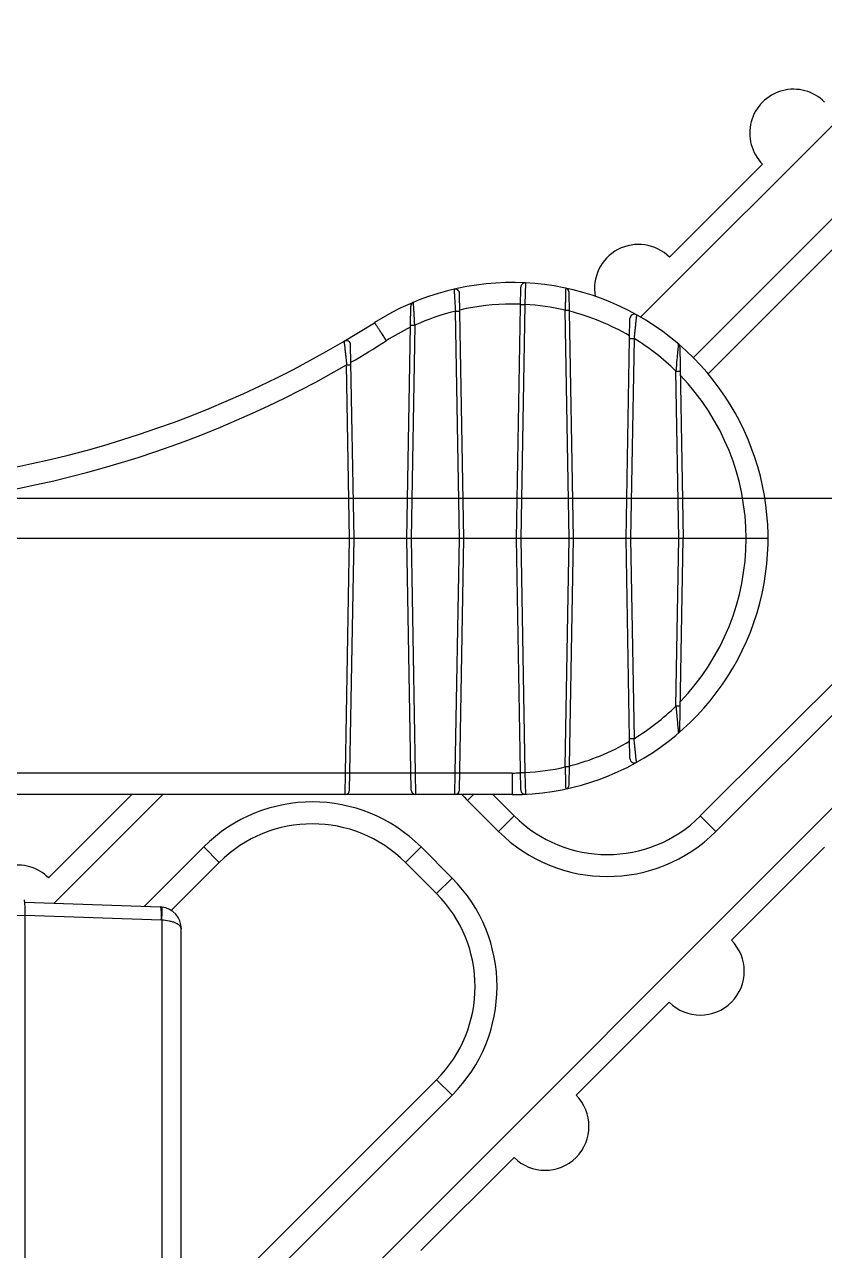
# Model space of a CAD drawing. Header units: millimetres. Extents: x -73584 to -37571, y -61249 to -50748.
# Drawn here: x -48245.47 to -48227.24, y -52451.74 to -52423.82 of the extents above; entities that cross this region are included whole.
import ezdxf

# ---------------------------------------------------------------- set-up
doc = ezdxf.new("R2010")
doc.units = ezdxf.units.MM
doc.header["$LTSCALE"] = 200
doc.layers.add('DIM', color=3, linetype='Continuous')
doc.layers.add('SOLID_1', color=7, linetype='Continuous')

# ---------------------------------------------------------------- blocks, each defined once
blk = doc.blocks.new('5569')
at = {"layer": 'SOLID_1', "color": 7, "linetype": 'Continuous'}
for p, q in [((-45994.105, -54747.374), (-46000.775, -54754.041)), ((-45999.576, -54754.963), (-45994.813, -54750.202)), ((-46000.117, -54752.676), (-45997.995, -54750.555)), ((-45994.459, -54750.556), (-45999.238, -54755.332)), ((-46005.024, -54753.403), (-46005.018, -54753.497)), ((-46005.024, -54753.403), (-46005.023, -54753.409)), ((-46005.022, -54753.426), (-46005.02, -54753.456)), ((-46003.603, -54759.084), (-46003.503, -54753.357)), ((-46003.398, -54753.259), (-46003.41, -54753.751)), ((-46004.803, -54759.084), (-46004.901, -54753.498)), ((-46002.303, -54759.084), (-46002.401, -54753.477)), ((-46006.103, -54759.084), (-46006.011, -54753.792)), ((-46004.903, -54759.084), (-46004.994, -54753.901)), ((-46003.41, -54753.751), (-46003.503, -54759.084)), ((-46002.403, -54759.084), (-46002.494, -54753.882)), ((-46005.919, -54754.225), (-46006.003, -54759.084)), ((-46001.103, -54759.084), (-46001.016, -54754.073)), ((-46000.924, -54754.524), (-46001.003, -54759.084)), ((-46007.303, -54759.084), (-46007.38, -54754.675)), ((-45999.88, -54754.724), (-45999.803, -54759.084)), ((-46011.239, -54780.052), (-45986.329, -54755.154)), ((-46007.403, -54759.084), (-46007.472, -54755.127)), ((-45999.903, -54759.084), (-45999.97, -54755.268)), ((-45999.413, -54765.404), (-45989.511, -54755.507)), ((-45989.157, -54755.86), (-45999.059, -54765.757)), ((-45997.871, -54759.084), (-46020.985, -54759.084)), ((-46007.497, -54764.425), (-46007.403, -54759.084)), ((-46007.404, -54764.818), (-46007.303, -54759.084)), ((-46006.003, -54764.818), (-46006.103, -54759.084)), ((-46006.003, -54759.084), (-46005.91, -54764.425)), ((-46004.997, -54764.425), (-46004.903, -54759.084)), ((-46004.904, -54764.818), (-46004.803, -54759.084)), ((-46003.503, -54764.81), (-46003.603, -54759.084)), ((-46003.503, -54759.084), (-46003.41, -54764.417)), ((-46002.494, -54764.286), (-46002.403, -54759.084)), ((-46002.401, -54764.691), (-46002.303, -54759.084)), ((-46001.016, -54764.095), (-46001.103, -54759.084)), ((-46001.003, -54759.084), (-46000.924, -54763.643)), ((-45999.97, -54762.9), (-45999.903, -54759.084)), ((-45999.88, -54763.444), (-45999.803, -54759.084)), ((-46007.497, -54764.425), (-46020.051, -54764.425)), ((-46007.503, -54764.916), (-46007.497, -54764.425)), ((-46006.01, -54764.425), (-46007.397, -54764.425)), ((-46005.91, -54764.425), (-46005.903, -54764.916)), ((-46004.997, -54764.425), (-46005.91, -54764.425)), ((-46005.003, -54764.916), (-46004.997, -54764.425)), ((-46003.703, -54764.425), (-46004.897, -54764.425)), ((-46003.703, -54764.425), (-46003.703, -54764.916)), ((-46003.41, -54764.417), (-46003.398, -54764.908)), ((-46003.703, -54764.916), (-46032.924, -54764.916)), ((-46014.262, -54766.815), (-46012.363, -54764.916)), ((-46011.656, -54764.916), (-46014.132, -54767.392)), ((-46004.716, -54765.049), (-46004.583, -54764.916)), ((-46004.009, -54765.756), (-46004.716, -54765.049)), ((-46004.141, -54764.916), (-46003.655, -54765.403)), ((-46003.399, -54764.885), (-46003.398, -54764.903)), ((-46003.655, -54765.403), (-46004.009, -54765.756)), ((-45999.059, -54765.757), (-45999.413, -54765.404)), ((-46012.083, -54767.464), (-46010.726, -54766.108)), ((-46010.726, -54766.108), (-46010.373, -54766.462)), ((-46006.13, -54766.463), (-46005.777, -54766.109)), ((-46005.777, -54766.109), (-46005.07, -54766.817)), ((-45996.584, -54766.112), (-45998.706, -54768.232)), ((-46010.373, -54766.462), (-46011.469, -54767.557)), ((-46005.423, -54767.17), (-46006.13, -54766.463)), ((-46005.07, -54766.817), (-46005.423, -54767.17)), ((-46014.806, -54767.368), (-46011.721, -54767.477)), ((-46014.793, -54767.67), (-46045.843, -54768.766)), ((-46014.793, -54777.37), (-46014.793, -54767.667)), ((-46011.7, -54767.776), (-46014.793, -54767.667)), ((-46011.686, -54767.777), (-46011.686, -54816.755)), ((-46011.239, -54816.554), (-46011.239, -54767.979)), ((-46000.121, -54769.646), (-46002.243, -54771.767)), ((-46011.239, -54777.224), (-46005.424, -54771.413)), ((-46005.424, -54771.413), (-46005.071, -54771.766)), ((-46005.071, -54771.766), (-46011.239, -54777.931)), ((-46003.657, -54773.181), (-46005.779, -54775.302))]:
    blk.add_line(p, q, dxfattribs=at)
blk.add_lwpolyline([(-46003.402, -54753.404), (-46003.403, -54753.463), (-46003.405, -54753.529)], dxfattribs=at)
for centre, radius, start, end in [((-45997.288, -54749.848), 1, 44.9867, 224.9867), ((-46000.824, -54753.383), 1, 44.9867, 190.8322), ((-46003.703, -54759.084), 5.833, 270, 122.51), ((-46005.001, -54753.5), 0.1, 0.9997, 103.0815), ((-46003.403, -54753.359), 0.1, 87.0024, 178.9993), ((-46002.501, -54753.479), 0.1, 0.9996, 77.895), ((-46005.911, -54753.793), 0.1, 112.6503, 179.0001), ((-46003.702, -54759.078), 5.336, 104.0075, 114.5417), ((-46003.702, -54759.086), 5.343, 90.0112, 102.8902), ((-46003.702, -54759.065), 5.322, 87.9297, 90.0098), ((-46003.705, -54759.086), 5.343, 76.9033, 86.8397), ((-46003.708, -54759.086), 5.344, 59.8398, 75.7671), ((-46000.916, -54754.075), 0.1, 60.9056, 179.0009), ((-46019.703, -54733.979), 23.938, 270, 302.51), ((-46003.7, -54759.081), 5.339, 115.7448, 122.5154), ((-46003.707, -54759.08), 5.338, 45.5713, 58.5784), ((-46007.48, -54754.677), 0.1, 1, 120.5637), ((-46019.705, -54733.968), 24.44, 300.3011, 302.5077), ((-45999.979, -54754.726), 0.1, 0.9984, 49.4887), ((-46019.704, -54733.969), 24.439, 270.0006, 300.032), ((-46003.704, -54759.075), 5.333, 359.9078, 44.0098), ((-46003.704, -54759.092), 5.333, 315.9905, 0.0917), ((-46003.709, -54759.085), 5.342, 301.4261, 314.4242), ((-45999.979, -54763.442), 0.1, 310.5113, 359.0016), ((-46003.708, -54759.082), 5.344, 284.2329, 300.1602), ((-46003.705, -54759.082), 5.343, 273.1603, 283.0967), ((-46000.916, -54764.093), 0.1, 180.9991, 299.0944), ((-46003.703, -54759.092), 5.333, 270.0002, 272.0759), ((-46007.503, -54764.816), 0.1, 270, 359), ((-46005.903, -54764.816), 0.1, 181, 270), ((-46005.003, -54764.816), 0.1, 270, 359), ((-46003.403, -54764.809), 0.1, 181.0009, 272.9992), ((-46002.501, -54764.689), 0.1, 282.105, 359.0004), ((-46008.252, -54768.584), 3.5, 44.9867, 134.9867), ((-46002.24, -54762.575), 3.5, 222.0626, 224.9867), ((-46001.533, -54763.282), 3, 224.9867, 314.9867), ((-46008.252, -54768.584), 3, 44.9867, 134.9867), ((-46001.533, -54763.282), 3.5, 224.9867, 314.9867), ((-46014.969, -54767.522), 1, 44.9867, 160.9407), ((-46007.545, -54769.291), 3.5, 314.9867, 44.9867), ((-46016.557, -54767.53), 1.759, 5.3045, 6.9729), ((-46007.545, -54769.291), 3, 314.9867, 44.9867), ((-46018.753, -54767.671), 3.959, 0.016, 2.199), ((-46011.739, -54767.976), 0.5, 83.9897, 87.9871), ((-46011.739, -54767.977), 0.501, 359.9454, 83.9299), ((-46011.707, -54767.976), 0.2, 83.9733, 87.9718), ((-45999.413, -54768.939), 1, 224.9867, 44.9867), ((-46002.95, -54772.474), 1, 224.9867, 44.9867)]:
    blk.add_arc(centre, radius, start, end, dxfattribs=at)
for points, knots in [([(-46002.48, -54753.381), (-46002.48, -54753.381), (-46002.48, -54753.382), (-46002.481, -54753.384), (-46002.48, -54753.387), (-46002.481, -54753.391), (-46002.481, -54753.397), (-46002.481, -54753.407), (-46002.482, -54753.422), (-46002.482, -54753.443), (-46002.483, -54753.469), (-46002.484, -54753.498), (-46002.485, -54753.531), (-46002.486, -54753.567), (-46002.487, -54753.621), (-46002.489, -54753.694), (-46002.491, -54753.786), (-46002.493, -54753.849), (-46002.494, -54753.882)], [0, 0, 0, 0, 0.001237, 0.004948, 0.011116, 0.019721, 0.030744, 0.044166, 0.078081, 0.120975, 0.172257, 0.231331, 0.297545, 0.370214, 0.448653, 0.620098, 0.806292, 1, 1, 1, 1]), ([(-46005.919, -54754.225), (-46005.921, -54754.191), (-46005.925, -54754.126), (-46005.93, -54754.032), (-46005.934, -54753.956), (-46005.938, -54753.9), (-46005.94, -54753.862), (-46005.942, -54753.827), (-46005.944, -54753.795), (-46005.946, -54753.768), (-46005.947, -54753.745), (-46005.948, -54753.728), (-46005.949, -54753.718), (-46005.949, -54753.712), (-46005.949, -54753.708), (-46005.95, -54753.704), (-46005.949, -54753.702), (-46005.95, -54753.701), (-46005.95, -54753.701)], [0, 0, 0, 0, 0.18968, 0.372879, 0.543248, 0.621983, 0.695467, 0.762855, 0.823294, 0.87596, 0.920104, 0.954984, 0.968736, 0.979987, 0.988738, 0.994991, 0.998744, 1, 1, 1, 1]), ([(-46005.018, -54753.497), (-46005.016, -54753.524), (-46005.008, -54753.659), (-46005.001, -54753.793), (-46004.994, -54753.901)], [0, 0, 0, 0, 0.197773, 1, 1, 1, 1]), ([(-46004.994, -54753.901), (-46004.982, -54753.901), (-46004.963, -54753.901), (-46004.94, -54753.9), (-46004.924, -54753.9), (-46004.913, -54753.9), (-46004.905, -54753.901), (-46004.901, -54753.901), (-46004.898, -54753.901), (-46004.896, -54753.901), (-46004.895, -54753.901), (-46004.894, -54753.901), (-46004.894, -54753.901)], [0, 0, 0, 0, 0.367904, 0.546859, 0.706725, 0.836241, 0.88764, 0.92934, 0.960942, 0.982834, 0.995612, 1, 1, 1, 1]), ([(-46003.51, -54753.751), (-46003.51, -54753.751), (-46003.509, -54753.751), (-46003.508, -54753.75), (-46003.506, -54753.75), (-46003.503, -54753.75), (-46003.499, -54753.75), (-46003.491, -54753.75), (-46003.48, -54753.75), (-46003.464, -54753.75), (-46003.441, -54753.75), (-46003.423, -54753.75), (-46003.41, -54753.751)], [0, 0, 0, 0, 0.004387, 0.017164, 0.039054, 0.070655, 0.112354, 0.163753, 0.293268, 0.453135, 0.632092, 1, 1, 1, 1]), ([(-46002.494, -54753.882), (-46002.482, -54753.881), (-46002.464, -54753.881), (-46002.44, -54753.881), (-46002.425, -54753.881), (-46002.413, -54753.881), (-46002.406, -54753.881), (-46002.402, -54753.881), (-46002.398, -54753.881), (-46002.396, -54753.881), (-46002.395, -54753.881), (-46002.394, -54753.881), (-46002.394, -54753.882)], [0, 0, 0, 0, 0.367904, 0.546859, 0.706725, 0.836241, 0.88764, 0.92934, 0.960942, 0.982834, 0.995612, 1, 1, 1, 1]), ([(-46000.867, -54753.987), (-46000.868, -54753.987), (-46000.867, -54753.989), (-46000.868, -54753.99), (-46000.868, -54753.994), (-46000.869, -54753.999), (-46000.869, -54754.005), (-46000.87, -54754.016), (-46000.872, -54754.033), (-46000.875, -54754.057), (-46000.877, -54754.085), (-46000.881, -54754.118), (-46000.886, -54754.168), (-46000.893, -54754.238), (-46000.902, -54754.328), (-46000.913, -54754.425), (-46000.921, -54754.491), (-46000.924, -54754.524)], [0, 0, 0, 0, 0.001272, 0.005187, 0.011714, 0.020816, 0.032456, 0.046587, 0.082034, 0.126554, 0.17951, 0.240141, 0.307655, 0.460064, 0.63021, 0.812212, 1, 1, 1, 1]), ([(-46006.838, -54754.165), (-46006.838, -54754.165), (-46006.837, -54754.166), (-46006.836, -54754.167), (-46006.834, -54754.17), (-46006.832, -54754.173), (-46006.829, -54754.177), (-46006.824, -54754.185), (-46006.816, -54754.197), (-46006.804, -54754.214), (-46006.791, -54754.235), (-46006.775, -54754.259), (-46006.75, -54754.297), (-46006.715, -54754.35), (-46006.67, -54754.421), (-46006.621, -54754.498), (-46006.587, -54754.552), (-46006.57, -54754.579)], [0, 0, 0, 0, 0.001291, 0.004928, 0.010935, 0.019302, 0.030011, 0.043047, 0.076001, 0.117827, 0.168108, 0.22642, 0.2922, 0.443461, 0.616255, 0.804331, 1, 1, 1, 1]), ([(-46006.019, -54754.225), (-46006.019, -54754.224), (-46006.018, -54754.224), (-46006.017, -54754.224), (-46006.014, -54754.224), (-46006.011, -54754.224), (-46006.007, -54754.224), (-46006, -54754.224), (-46005.988, -54754.224), (-46005.973, -54754.224), (-46005.949, -54754.224), (-46005.931, -54754.224), (-46005.919, -54754.225)], [0, 0, 0, 0, 0.004388, 0.017166, 0.039058, 0.07066, 0.11236, 0.163759, 0.293275, 0.453141, 0.632096, 1, 1, 1, 1]), ([(-46001.024, -54754.524), (-46001.024, -54754.524), (-46001.023, -54754.524), (-46001.022, -54754.524), (-46001.02, -54754.524), (-46001.016, -54754.524), (-46001.012, -54754.524), (-46001.005, -54754.524), (-46000.994, -54754.524), (-46000.978, -54754.524), (-46000.954, -54754.524), (-46000.936, -54754.524), (-46000.924, -54754.524)], [0, 0, 0, 0, 0.004388, 0.017166, 0.039058, 0.07066, 0.11236, 0.163759, 0.293275, 0.453141, 0.632096, 1, 1, 1, 1]), ([(-46007.531, -54754.591), (-46007.531, -54754.591), (-46007.531, -54754.592), (-46007.531, -54754.594), (-46007.53, -54754.597), (-46007.53, -54754.602), (-46007.529, -54754.608), (-46007.528, -54754.619), (-46007.526, -54754.636), (-46007.523, -54754.66), (-46007.52, -54754.689), (-46007.516, -54754.721), (-46007.51, -54754.771), (-46007.503, -54754.841), (-46007.493, -54754.931), (-46007.483, -54755.027), (-46007.476, -54755.093), (-46007.472, -54755.127)], [0, 0, 0, 0, 0.001276, 0.005084, 0.011442, 0.020369, 0.031884, 0.045983, 0.081621, 0.126583, 0.180123, 0.241342, 0.309297, 0.46188, 0.631348, 0.812566, 1, 1, 1, 1]), ([(-45999.924, -54754.773), (-45999.928, -54754.808), (-45999.936, -54754.884), (-45999.951, -54755.049), (-45999.962, -54755.179), (-45999.97, -54755.268)], [0, 0, 0, 0, 0.213956, 0.460829, 1, 1, 1, 1]), ([(-45999.915, -54754.65), (-45999.914, -54754.65), (-45999.915, -54754.651), (-45999.914, -54754.652), (-45999.915, -54754.654), (-45999.915, -54754.658), (-45999.915, -54754.662), (-45999.916, -54754.67), (-45999.916, -54754.683), (-45999.918, -54754.701), (-45999.92, -54754.722), (-45999.922, -54754.746), (-45999.924, -54754.764), (-45999.924, -54754.773)], [0, 0, 0, 0, 0.004082, 0.015905, 0.035755, 0.063861, 0.100231, 0.144816, 0.258273, 0.402885, 0.576577, 0.776579, 1, 1, 1, 1]), ([(-46007.472, -54755.127), (-46007.46, -54755.127), (-46007.442, -54755.126), (-46007.418, -54755.126), (-46007.403, -54755.126), (-46007.391, -54755.126), (-46007.384, -54755.126), (-46007.38, -54755.126), (-46007.377, -54755.126), (-46007.374, -54755.126), (-46007.373, -54755.127), (-46007.372, -54755.127), (-46007.372, -54755.127)], [0, 0, 0, 0, 0.367904, 0.546859, 0.706725, 0.836241, 0.88764, 0.92934, 0.960942, 0.982834, 0.995612, 1, 1, 1, 1]), ([(-45999.97, -54755.268), (-45999.958, -54755.267), (-45999.94, -54755.267), (-45999.916, -54755.267), (-45999.9, -54755.267), (-45999.889, -54755.267), (-45999.882, -54755.267), (-45999.877, -54755.267), (-45999.874, -54755.267), (-45999.872, -54755.267), (-45999.871, -54755.267), (-45999.87, -54755.267), (-45999.87, -54755.268)], [0, 0, 0, 0, 0.367905, 0.546861, 0.706726, 0.836241, 0.887641, 0.929341, 0.960942, 0.982834, 0.995612, 1, 1, 1, 1]), ([(-45999.87, -54762.9), (-45999.87, -54762.9), (-45999.871, -54762.9), (-45999.872, -54762.901), (-45999.874, -54762.901), (-45999.877, -54762.901), (-45999.882, -54762.901), (-45999.889, -54762.901), (-45999.9, -54762.901), (-45999.916, -54762.901), (-45999.94, -54762.901), (-45999.958, -54762.9), (-45999.97, -54762.9)], [0, 0, 0, 0, 0.004388, 0.017166, 0.039058, 0.070659, 0.112359, 0.163759, 0.293274, 0.453139, 0.632095, 1, 1, 1, 1]), ([(-45999.97, -54762.9), (-45999.965, -54762.957), (-45999.955, -54763.066), (-45999.941, -54763.223), (-45999.928, -54763.358), (-45999.92, -54763.439), (-45999.917, -54763.474)], [0, 0, 0, 0, 0.294649, 0.574065, 0.820125, 1, 1, 1, 1]), ([(-45999.917, -54763.474), (-45999.917, -54763.48), (-45999.916, -54763.489), (-45999.915, -54763.5), (-45999.915, -54763.507), (-45999.915, -54763.511), (-45999.914, -54763.515), (-45999.915, -54763.517), (-45999.914, -54763.518), (-45999.915, -54763.518)], [0, 0, 0, 0, 0.438163, 0.610483, 0.750307, 0.858286, 0.935272, 0.982148, 1, 1, 1, 1]), ([(-46000.924, -54763.643), (-46000.936, -54763.644), (-46000.954, -54763.644), (-46000.978, -54763.644), (-46000.994, -54763.644), (-46001.005, -54763.644), (-46001.012, -54763.644), (-46001.016, -54763.644), (-46001.02, -54763.644), (-46001.022, -54763.644), (-46001.023, -54763.644), (-46001.024, -54763.644), (-46001.024, -54763.643)], [0, 0, 0, 0, 0.367904, 0.546859, 0.706725, 0.836241, 0.88764, 0.92934, 0.960942, 0.982834, 0.995612, 1, 1, 1, 1]), ([(-46000.867, -54764.181), (-46000.867, -54764.18), (-46000.868, -54764.179), (-46000.867, -54764.177), (-46000.868, -54764.174), (-46000.868, -54764.169), (-46000.869, -54764.163), (-46000.87, -54764.152), (-46000.872, -54764.135), (-46000.875, -54764.111), (-46000.878, -54764.083), (-46000.881, -54764.05), (-46000.887, -54763.999), (-46000.894, -54763.929), (-46000.903, -54763.839), (-46000.913, -54763.743), (-46000.92, -54763.677), (-46000.924, -54763.643)], [0, 0, 0, 0, 0.001273, 0.005065, 0.011399, 0.020298, 0.031782, 0.045851, 0.081441, 0.126378, 0.179926, 0.24118, 0.309187, 0.461889, 0.63143, 0.812639, 1, 1, 1, 1]), ([(-46002.394, -54764.286), (-46002.394, -54764.286), (-46002.395, -54764.286), (-46002.396, -54764.287), (-46002.398, -54764.287), (-46002.402, -54764.287), (-46002.406, -54764.287), (-46002.413, -54764.287), (-46002.425, -54764.287), (-46002.44, -54764.287), (-46002.464, -54764.287), (-46002.482, -54764.286), (-46002.494, -54764.286)], [0, 0, 0, 0, 0.004388, 0.017166, 0.039058, 0.07066, 0.11236, 0.163759, 0.293275, 0.453141, 0.632096, 1, 1, 1, 1]), ([(-46002.494, -54764.286), (-46002.493, -54764.319), (-46002.491, -54764.382), (-46002.489, -54764.474), (-46002.487, -54764.547), (-46002.486, -54764.601), (-46002.485, -54764.637), (-46002.484, -54764.67), (-46002.483, -54764.699), (-46002.482, -54764.725), (-46002.482, -54764.746), (-46002.481, -54764.761), (-46002.481, -54764.771), (-46002.481, -54764.777), (-46002.48, -54764.781), (-46002.481, -54764.784), (-46002.48, -54764.785), (-46002.48, -54764.787), (-46002.48, -54764.787)], [0, 0, 0, 0, 0.193704, 0.379886, 0.551361, 0.629831, 0.702537, 0.768785, 0.827882, 0.87917, 0.922053, 0.955937, 0.969337, 0.980337, 0.988919, 0.995068, 0.998767, 1, 1, 1, 1]), ([(-46007.397, -54764.425), (-46007.397, -54764.425), (-46007.397, -54764.425), (-46007.399, -54764.426), (-46007.401, -54764.426), (-46007.404, -54764.426), (-46007.408, -54764.426), (-46007.416, -54764.426), (-46007.427, -54764.426), (-46007.443, -54764.426), (-46007.466, -54764.426), (-46007.484, -54764.425), (-46007.497, -54764.425)], [0, 0, 0, 0, 0.004388, 0.017166, 0.039058, 0.07066, 0.11236, 0.163759, 0.293275, 0.453141, 0.632096, 1, 1, 1, 1]), ([(-46005.91, -54764.425), (-46005.922, -54764.425), (-46005.941, -54764.426), (-46005.964, -54764.426), (-46005.98, -54764.426), (-46005.991, -54764.426), (-46005.999, -54764.426), (-46006.003, -54764.426), (-46006.006, -54764.426), (-46006.008, -54764.426), (-46006.009, -54764.425), (-46006.01, -54764.425), (-46006.01, -54764.425)], [0, 0, 0, 0, 0.367904, 0.546859, 0.706725, 0.836241, 0.88764, 0.92934, 0.960942, 0.982834, 0.995612, 1, 1, 1, 1]), ([(-46004.897, -54764.425), (-46004.897, -54764.425), (-46004.897, -54764.425), (-46004.899, -54764.426), (-46004.901, -54764.426), (-46004.904, -54764.426), (-46004.908, -54764.426), (-46004.916, -54764.426), (-46004.927, -54764.426), (-46004.943, -54764.426), (-46004.966, -54764.426), (-46004.984, -54764.425), (-46004.997, -54764.425)], [0, 0, 0, 0, 0.004388, 0.017166, 0.039058, 0.07066, 0.11236, 0.163759, 0.293275, 0.453141, 0.632096, 1, 1, 1, 1]), ([(-46003.41, -54764.417), (-46003.423, -54764.417), (-46003.441, -54764.418), (-46003.464, -54764.418), (-46003.48, -54764.418), (-46003.491, -54764.418), (-46003.499, -54764.418), (-46003.503, -54764.418), (-46003.506, -54764.418), (-46003.508, -54764.417), (-46003.509, -54764.417), (-46003.51, -54764.417), (-46003.51, -54764.417)], [0, 0, 0, 0, 0.367909, 0.546866, 0.706733, 0.836248, 0.887647, 0.929346, 0.960947, 0.982837, 0.995614, 1, 1, 1, 1]), ([(-46014.796, -54767.519), (-46014.797, -54767.506), (-46014.799, -54767.455), (-46014.802, -54767.404), (-46014.806, -54767.367)], [0, 0, 0, 0, 0.265429, 1, 1, 1, 1]), ([(-46011.721, -54767.477), (-46011.72, -54767.477), (-46011.716, -54767.48), (-46011.71, -54767.496), (-46011.704, -54767.532), (-46011.7, -54767.59), (-46011.699, -54767.636), (-46011.699, -54767.661)], [0, 0, 0, 0, 0.025998, 0.075805, 0.271662, 0.591927, 1, 1, 1, 1]), ([(-46011.699, -54767.661), (-46011.698, -54767.69), (-46011.699, -54767.729), (-46011.7, -54767.767), (-46011.7, -54767.776)], [0, 0, 0, 0, 0.755432, 1, 1, 1, 1]), ([(-46011.686, -54767.777), (-46011.683, -54767.741), (-46011.677, -54767.671), (-46011.673, -54767.588), (-46011.674, -54767.532), (-46011.677, -54767.504), (-46011.679, -54767.488), (-46011.684, -54767.479), (-46011.686, -54767.479)], [0, 0, 0, 0, 0.364223, 0.698931, 0.827186, 0.920139, 0.975485, 1, 1, 1, 1]), ([(-46011.239, -54767.978), (-46011.239, -54767.965), (-46011.245, -54767.939), (-46011.27, -54767.904), (-46011.31, -54767.872), (-46011.364, -54767.843), (-46011.431, -54767.818), (-46011.538, -54767.79), (-46011.626, -54767.78), (-46011.686, -54767.777)], [0, 0, 0, 0, 0.070631, 0.149887, 0.246203, 0.362319, 0.498384, 0.652622, 1, 1, 1, 1])]:
    blk.add_open_spline(points, degree=3, knots=knots, dxfattribs=at)
blk = doc.blocks.new('*U670')
at = {"layer": 'DIM', "color": 3}
blk.add_blockref('5569', (46037.067, 54931.016), dxfattribs=at)
blk = doc.blocks.new('*U671')
at = {"layer": 'DIM', "color": 0, "linetype": 'ByBlock', "lineweight": -2, "transparency": 16777216}
blk.add_blockref('*U670', (0, 2500), dxfattribs=at)

msp = doc.modelspace()

# ---------------------------------------------------------------- linework, layer by layer
at = {"color": 7, "linetype": 'Continuous'}
msp.add_line((-48248.818, -52434.604), (-48183.86, -52434.604), dxfattribs=at)

# ---------------------------------------------------------------- block references
at = {"layer": 'DIM', "color": 3}
msp.add_blockref('*U671', (-48267.725, -55107.458), dxfattribs=at)

doc.saveas('drawing.dxf')
